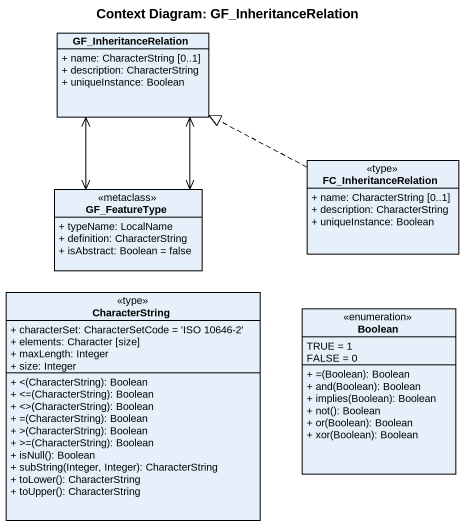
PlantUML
@startuml
title Context Diagram: GF_InheritanceRelation
hide circle
hide empty members
skinparam classAttributeIconSize 0
class GF_InheritanceRelation {
  + name: CharacterString [0..1]
  + description: CharacterString
  + uniqueInstance: Boolean
}
class FC_InheritanceRelation <<type>> {
  + name: CharacterString [0..1]
  + description: CharacterString
  + uniqueInstance: Boolean
}
class GF_FeatureType <<metaclass>> {
  + typeName: LocalName
  + definition: CharacterString
  + isAbstract: Boolean = false
}
class CharacterString <<type>> {
  + characterSet: CharacterSetCode = 'ISO 10646-2'
  + elements: Character [size]
  + maxLength: Integer
  + size: Integer
  + <(CharacterString): Boolean
  + <=(CharacterString): Boolean
  + <>(CharacterString): Boolean
  + =(CharacterString): Boolean
  + >(CharacterString): Boolean
  + >=(CharacterString): Boolean
  + isNull(): Boolean
  + subString(Integer, Integer): CharacterString
  + toLower(): CharacterString
  + toUpper(): CharacterString
}
enum Boolean {
  TRUE = 1
  FALSE = 0
  + =(Boolean): Boolean
  + and(Boolean): Boolean
  + implies(Boolean): Boolean
  + not(): Boolean
  + or(Boolean): Boolean
  + xor(Boolean): Boolean
}
GF_InheritanceRelation <--> GF_FeatureType
FC_InheritanceRelation .left.|> GF_InheritanceRelation
GF_FeatureType <-up-> GF_InheritanceRelation
@enduml
